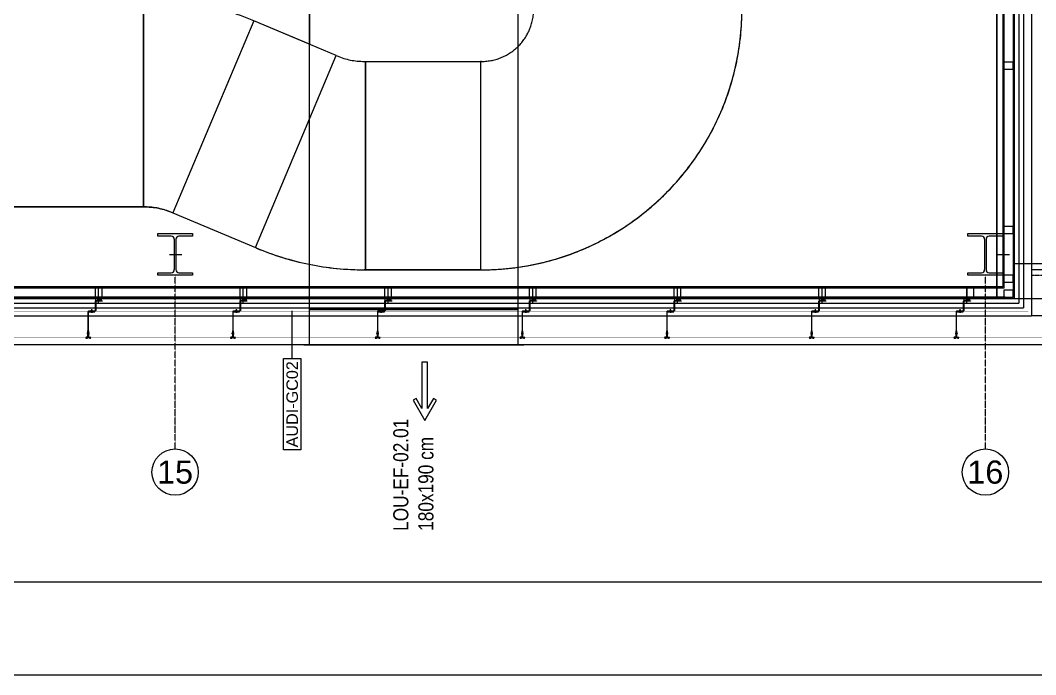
# Model space of a CAD drawing. Extents: x -1133 to 23780, y -1311 to 8245.
# Drawn here: x 19624 to 20501, y 0 to 565 of the extents above; entities that cross this region are included whole.
import ezdxf
from ezdxf.enums import TextEntityAlignment as Align
from ezdxf.xclip import XClip

# ---------------------------------------------------------------- set-up
doc = ezdxf.new("R2010")
doc.units = 0
doc.header["$MEASUREMENT"] = 0
doc.header["$XCLIPFRAME"] = 0
for name, pattern in [('ACAD_ISO10W100', [18.5, 12, -3, 0.5, -3]), ('DASHDOT2', [0.5, 0.25, -0.125, 0, -0.125]), ('DOT2', [0.125, 0, -0.125]), ('HIDDEN', [0.375, 0.25, -0.125])]:
    doc.linetypes.add(name, pattern=pattern)
doc.layers.get('0').update_dxf_attribs({"color": 9, "lineweight": 9})
for name, color, linetype, lineweight in [('06C', 9, 'Continuous', 9), ('06D', 9, 'Continuous', 9), ('10', 9, 'Continuous', 9), ('11', 9, 'Continuous', 9), ('20', 9, 'DOT2', 9), ('22', 8, 'Continuous', 9), ('24', 9, 'DASHDOT2', 9), ('33', 9, 'BATTING', 9), ('35', 9, 'Continuous', 9), ('40', 9, 'Continuous', 9), ('40A', 9, 'Continuous', 9), ('40B', 9, 'Continuous', 9), ('KALIP AKS', 8, 'ACAD_ISO10W100', 9)]:
    doc.layers.add(name, color=color, linetype=linetype, lineweight=lineweight)
doc.styles.add('Arial', font='arial.ttf', dxfattribs={"height": 2.5})
doc.styles.add('DEBI-BLOCK', font='arial.ttf', dxfattribs={"width": 0.8})
doc.styles.add('MuuM_TEXT-STANDART', font='ARIALN.TTF')
doc.linetypes.add('BATTING', pattern='A,0.0001,-0.1,[134,ltypeshp.shx,S=0.1,R=0,X=-0.1,Y=0],-0.2,[134,ltypeshp.shx,S=0.1,R=180,X=0.1,Y=0],-0.1', length=0.4001)

# ---------------------------------------------------------------- blocks, each defined once
blk = doc.blocks.new('p-m-mekanik')
for p, q in [((916.25, -88.46), (916.25, 257.22)), ((1096.25, 257.22), (1096.25, -88.46)), ((772.88, 0), (772.88, 180)), ((772.88, 180), (772.88, 0)), ((867.93, 160.8), (798.08, -5.09)), ((867.93, 160.8), (798.08, -5.09)), ((867.01, 161.19), (867.93, 160.8)), ((939.23, 130.78), (867.93, 160.8)), ((869.38, -35.11), (939.23, 130.78)), ((869.38, -35.11), (939.23, 130.78)), ((939.23, 130.78), (940.15, 130.4)), ((963.44, 125.69), (964.44, 125.69)), ((964.44, 125.69), (964.44, -54.31)), ((964.44, 125.69), (1063.75, 125.69)), ((964.44, -54.31), (964.44, 125.69)), ((1063.75, 125.69), (1063.75, -54.31)), ((1064.75, 125.69), (1063.75, 125.69)), ((1063.75, 125.69), (1063.75, -54.31)), ((772.88, 0), (0, 0)), ((773.88, 0), (772.88, 0)), ((798.08, -5.09), (797.16, -4.7)), ((798.08, -5.09), (869.38, -35.11)), ((870.3, -35.5), (869.38, -35.11)), ((964.44, -54.31), (963.44, -54.31)), ((1063.75, -54.31), (964.44, -54.31)), ((1063.75, -54.31), (1064.75, -54.31)), ((916.25, -119.03), (916.25, -88.46)), ((916.25, -88.46), (1096.25, -88.46)), ((1096.25, -88.46), (916.25, -88.46)), ((1096.25, -88.46), (1096.25, -119.03)), ((911.25, -119.03), (1101.25, -119.03)), ((1096.25, -119.03), (916.25, -119.03)), ((1018.18, -134.03), (1013.18, -134.03)), ((1013.18, -134.03), (1013.18, -174.03)), ((1018.18, -174.03), (1018.18, -134.03)), ((1008.18, -165.37), (1005.58, -166.87)), ((1013.18, -174.03), (1008.18, -165.37)), ((1023.18, -165.37), (1018.18, -174.03)), ((1025.77, -166.87), (1023.18, -165.37)), ((1005.58, -166.87), (1015.68, -184.36)), ((1015.68, -184.36), (1025.77, -166.87))]:
    blk.add_line(p, q)
for centre, radius, start, end in [((1064.75, 170.69), 45, 270, 0), ((1064.75, 170.69), 225, 270, 0), ((963.44, 185.69), 60, 247.16595, 270), ((773.88, -60), 60, 67.16595, 90), ((963.44, 185.69), 240, 247.16595, 270)]:
    blk.add_arc(centre, radius, start, end)
at = {"layer": '40'}
blk.add_lwpolyline([(872.8, 1152.97, -0.426948), (918.8, 1106.97), (918.8, 813.82), (909.5, 813.82), (909.5, 257.22), (915.4, 257.22), (916.25, 257.22), (916.25, 140.46), (867.93, 160.8, 0.102025), (772.88, 180), (50, 180), (50, 0), (772.88, 0, -0.107738), (798.08, -5.09), (869.38, -35.11, 0.102025), (964.44, -54.31), (1063.75, -54.31, 0.415509), (1289.75, 170.69, 0.000003), (1289.75, 257.22), (1296.5, 257.22), (1296.5, 1128.22), (1286.7, 1128.22), (1287.2, 1164.22)], format="xyb", dxfattribs=at)
at = {"style": 'MuuM_TEXT-STANDART'}
for s, p in [('LOU-EF-02.01', (1001.53, -279.8)), ('180x190 cm', (1023.2, -279.77))]:
    blk.add_text(s, height=13, rotation=90, dxfattribs=at).set_placement(p)
at = {"style": 'DEBI-BLOCK', "width": 0.75, "flags": 8}
for tag, p in [('-', (399.97, 1627.23)), ('-', (251.72, 1361.56)), ('-', (3296.35, 465.16)), ('DEBI', (3296.35, 452.46))]:
    blk.add_attdef(tag, text='', height=13, rotation=90, dxfattribs=at).set_placement(p, align=Align.BOTTOM_RIGHT)
at = {"style": 'DEBI-BLOCK', "width": 0.75, "flags": 9}
for p in [(402.57, 1610.63), (3298.95, 448.56)]:
    blk.add_attdef('ID', text='', height=3.9, rotation=90, dxfattribs=at).set_placement(p, align=Align.MIDDLE)
at = {"style": 'DEBI-BLOCK', "width": 0.75, "flags": 8}
blk.add_attdef('KESITY', text='', height=13, rotation=90, dxfattribs=at).set_placement((3279.01, 503.33), align=Align.TOP_LEFT)
at = {"style": 'DEBI-BLOCK', "width": 0.8, "flags": 8}
blk.add_attdef('X', text='', height=13, rotation=90, dxfattribs=at).set_placement((3279.01, 499.49), align=Align.TOP_CENTER)
at = {"style": 'DEBI-BLOCK', "width": 0.75, "flags": 8}
blk.add_attdef('KESITX', text='', height=13, rotation=90, dxfattribs=at).set_placement((3279.01, 495.54), align=Align.TOP_RIGHT)
blk = doc.blocks.new('0_wallno')
blk.add_lwpolyline([(-7.84, 1.5), (7.94, 1.5), (7.94, -1.5), (-7.84, -1.5)], close=True)
blk.add_lwpolyline([(7.94, 0), (16.13, 0)])
at = {"style": 'Arial'}
blk.add_attdef('GENISLIK', text='', height=2, dxfattribs=at).set_placement((8.44, 0), align=Align.BOTTOM_LEFT)
blk.add_attdef('DUVARNO', text='', height=2, dxfattribs=at).set_placement((0, 0), align=Align.MIDDLE_CENTER)
blk.add_attdef('YUKSEKLIK', text='', height=2, dxfattribs=at).set_placement((8.44, -0.5), align=Align.TOP_LEFT)
blk = doc.blocks.new('KAPI KODLARI ÇATI KATI')
at = {"layer": '22'}
ref = blk.add_blockref('0_wallno', (19858.69, 233.55), dxfattribs=dict(at, xscale=5, yscale=5, zscale=5, rotation=90))
ref.add_attrib('DUVARNO', 'AUDI-GC02', dxfattribs={"layer": '0', "height": 10, "rotation": 90, "style": 'Arial'}).set_placement((19858.69, 233.55), align=Align.MIDDLE_CENTER)
blk = doc.blocks.new('0_aks')
at = {"linetype": 'Continuous'}
blk.add_circle((0, 0), 2, dxfattribs=at)
at = {"style": 'Arial'}
blk.add_attdef('AKS', text='', height=2, dxfattribs=at).set_placement((0, 0), align=Align.MIDDLE_CENTER)
blk = doc.blocks.new('P-AKS_AUDI')
at = {"layer": '24'}
for points in [[(-2800, -2590), (-2800, -2440)], [(-2100, -2590), (-2100, -2440)]]:
    blk.add_lwpolyline(points, dxfattribs=at)
at = {"layer": '24', "xscale": 10, "yscale": 10, "zscale": 10}
for p, values in [((-2800, -2610), {'AKS': '15'}), ((-2100, -2610), {'AKS': '16'})]:
    blk.add_blockref('0_aks', p, dxfattribs=at).add_auto_attribs(values)
blk = doc.blocks.new('p- alum kaplama profil')
at = {"lineweight": 13}
blk.add_lwpolyline([(7.12, 12.59), (7.12, 26.49)], dxfattribs=at)
at = {"lineweight": 18}
blk.add_lwpolyline([(4.09, 6.16), (-1.41, 6.16), (-1.41, 6.46), (4.09, 6.46, 0.414214), (4.29, 6.66), (4.29, 14.66, -0.414214), (4.79, 15.16), (10.29, 15.16), (10.29, 14.86), (4.79, 14.86, 0.414214), (4.59, 14.66), (4.59, 6.66, -0.414214)], format="xyb", close=True, dxfattribs=at)
at = {"lineweight": 5}
blk.add_lwpolyline([(9.44, 15.16), (4.79, 15.16), (4.79, 17.16), (9.44, 17.16)], close=True, dxfattribs=at)
for points in [[(4.79, 15.16), (9.44, 17.16)], [(9.44, 15.16), (4.79, 17.16)]]:
    blk.add_lwpolyline(points, dxfattribs=at)
blk.add_lwpolyline([(-2.06, 5.56), (-2.06, -2.34), (-2.06, -15.69), (-1.66, -15.69), (-1.66, -2.34), (-1.66, 5.56), (-1.66, 5.56), (-1.66, 5.57), (-1.66, 5.57), (-1.66, 5.58), (-1.66, 5.58), (-1.65, 5.59), (-1.65, 5.59), (-1.65, 5.59), (-1.65, 5.6), (-1.65, 5.6), (-1.64, 5.61), (-1.64, 5.61), (-1.64, 5.62), (-1.64, 5.62), (-1.63, 5.62), (-1.63, 5.63), (-1.63, 5.63), (-1.62, 5.63), (-1.62, 5.64), (-1.61, 5.64), (-1.61, 5.64), (-1.61, 5.64), (-1.6, 5.65), (-1.6, 5.65), (-1.59, 5.65), (-1.59, 5.65), (-1.58, 5.65), (-1.58, 5.65), (-1.57, 5.66), (-1.57, 5.66), (-1.56, 5.66), (-1.56, 5.66), (3.94, 5.66), (3.94, 6.06), (-1.56, 6.06), (-1.58, 6.06), (-1.61, 6.05), (-1.63, 6.05), (-1.66, 6.05), (-1.68, 6.04), (-1.7, 6.03), (-1.73, 6.03), (-1.75, 6.02), (-1.77, 6.01), (-1.79, 6), (-1.82, 5.99), (-1.84, 5.97), (-1.86, 5.96), (-1.88, 5.94), (-1.89, 5.93), (-1.91, 5.91), (-1.93, 5.89), (-1.95, 5.87), (-1.96, 5.85), (-1.97, 5.83), (-1.99, 5.81), (-2, 5.79), (-2.01, 5.77), (-2.02, 5.75), (-2.03, 5.72), (-2.04, 5.7), (-2.04, 5.68), (-2.05, 5.65), (-2.05, 5.63), (-2.06, 5.61), (-2.06, 5.58)], close=True)
blk.add_lwpolyline([(-1.66, -2.34), (-2.06, -2.34)])
for points in [[(-2.36, -10.84), (-2.36, -16.39), (-2.36, -16.39, -0.414214), (-2.51, -16.54), (-2.51, -16.54), (-4.06, -16.54), (-4.06, -16.84), (-2.51, -16.84), (-2.51, -16.84, 0.414214), (-2.06, -16.39), (-2.06, -10.84)], [(-1.36, -10.84), (-1.66, -10.84), (-1.66, -16.39, 0.414214), (-1.21, -16.84), (-1.21, -16.84), (0.34, -16.84), (0.34, -16.54), (-1.21, -16.54), (-1.21, -16.54, -0.414214), (-1.36, -16.39), (-1.36, -16.39)]]:
    blk.add_lwpolyline(points, format="xyb", close=True)
for points in [[(0.67, 5.66, -10), (1.91, 5.66, -10)], [(0.67, 5.66, -10), (0.67, 5.64, -10), (0.67, 5.62, -10), (0.67, 5.6, -10), (0.68, 5.58, -10), (0.68, 5.56, -10), (0.69, 5.54, -10), (0.69, 5.52, -10), (0.7, 5.5, -10), (0.7, 5.48, -10), (0.71, 5.46, -10), (0.72, 5.45, -10), (0.73, 5.43, -10), (0.74, 5.41, -10), (0.75, 5.4, -10), (0.76, 5.38, -10), (0.77, 5.36, -10), (0.79, 5.35, -10), (0.8, 5.33, -10), (0.81, 5.32, -10), (0.83, 5.31, -10), (0.84, 5.29, -10), (0.86, 5.28, -10), (0.87, 5.27, -10), (0.89, 5.26, -10), (0.91, 5.25, -10), (0.92, 5.24, -10), (0.94, 5.23, -10), (0.96, 5.22, -10), (0.98, 5.21, -10), (1, 5.21, -10), (1.02, 5.2, -10), (1.03, 5.2, -10)], [(0.96, 5.66, -10), (0.97, 5.66, -10), (0.97, 5.66, -10), (0.97, 5.66, -10), (0.98, 5.66, -10), (0.98, 5.66, -10), (0.99, 5.66, -10), (0.99, 5.66, -10), (1, 5.66, -10), (1, 5.67, -10), (1, 5.67, -10), (1.01, 5.67, -10), (1.01, 5.67, -10), (1.01, 5.67, -10), (1.02, 5.68, -10), (1.02, 5.68, -10), (1.02, 5.68, -10), (1.03, 5.69, -10), (1.03, 5.69, -10), (1.03, 5.69, -10), (1.04, 5.7, -10), (1.04, 5.7, -10), (1.04, 5.7, -10), (1.04, 5.71, -10), (1.04, 5.71, -10), (1.05, 5.72, -10), (1.05, 5.72, -10), (1.05, 5.72, -10), (1.05, 5.73, -10), (1.05, 5.73, -10), (1.05, 5.74, -10), (1.05, 5.74, -10), (1.05, 5.75, -10)], [(1.61, 6.87, -10), (0.98, 6.96, -10)], [(1.33, 5.85, -10), (0.98, 5.88, -10)], [(1.56, 7.05, -10), (1.02, 7.13, -10)], [(1.03, 5.2, -10), (1.04, 5.2, -10), (1.05, 5.19, -10), (1.05, 5.19, -10), (1.06, 5.19, -10), (1.06, 5.19, -10), (1.07, 5.19, -10), (1.07, 5.19, -10), (1.08, 5.19, -10), (1.08, 5.19, -10), (1.09, 5.19, -10), (1.09, 5.18, -10), (1.1, 5.18, -10), (1.1, 5.18, -10), (1.11, 5.18, -10), (1.11, 5.18, -10), (1.12, 5.18, -10), (1.12, 5.18, -10), (1.13, 5.18, -10), (1.13, 5.18, -10), (1.14, 5.18, -10), (1.15, 5.18, -10), (1.15, 5.18, -10), (1.16, 5.17, -10), (1.16, 5.17, -10), (1.17, 5.17, -10), (1.17, 5.17, -10), (1.18, 5.17, -10), (1.18, 5.17, -10), (1.19, 5.17, -10), (1.19, 5.17, -10), (1.2, 5.17, -10), (1.2, 5.17, -10)], [(1.05, 6.91, -10), (1.29, 7.56, -10)], [(1.05, 5.83, -10), (1.05, 6.01, -10)], [(1.05, 5.75, -10), (1.05, 5.83, -10)], [(1.2, 5.17, -10), (1.2, 5.2, -10)], [(1.38, 5.2, -10), (1.2, 5.2, -10)], [(1.29, 4.93, -10), (1.29, 7.8, -10)], [(1.53, 6.82, -10), (1.29, 7.56, -10)], [(1.29, 6.16, -10), (1.29, 6.26, -10)], [(1.38, 5.17, -10), (1.38, 5.2, -10)], [(1.38, 5.17, -10), (1.38, 5.17, -10), (1.39, 5.17, -10), (1.39, 5.17, -10), (1.4, 5.17, -10), (1.41, 5.17, -10), (1.41, 5.17, -10), (1.42, 5.17, -10), (1.42, 5.17, -10), (1.43, 5.17, -10), (1.43, 5.18, -10), (1.44, 5.18, -10), (1.44, 5.18, -10), (1.45, 5.18, -10), (1.45, 5.18, -10), (1.46, 5.18, -10), (1.46, 5.18, -10), (1.47, 5.18, -10), (1.47, 5.18, -10), (1.48, 5.18, -10), (1.48, 5.18, -10), (1.49, 5.18, -10), (1.5, 5.19, -10), (1.5, 5.19, -10), (1.51, 5.19, -10), (1.51, 5.19, -10), (1.52, 5.19, -10), (1.52, 5.19, -10), (1.53, 5.19, -10), (1.53, 5.19, -10), (1.54, 5.19, -10), (1.54, 5.2, -10), (1.55, 5.2, -10)], [(1.53, 5.75, -10), (1.53, 5.92, -10)], [(1.53, 5.75, -10), (1.53, 5.74, -10), (1.53, 5.74, -10), (1.53, 5.73, -10), (1.53, 5.73, -10), (1.53, 5.72, -10), (1.54, 5.72, -10), (1.54, 5.72, -10), (1.54, 5.71, -10), (1.54, 5.71, -10), (1.54, 5.7, -10), (1.54, 5.7, -10), (1.55, 5.7, -10), (1.55, 5.69, -10), (1.55, 5.69, -10), (1.55, 5.69, -10), (1.56, 5.68, -10), (1.56, 5.68, -10), (1.56, 5.68, -10), (1.57, 5.67, -10), (1.57, 5.67, -10), (1.58, 5.67, -10), (1.58, 5.67, -10), (1.58, 5.67, -10), (1.59, 5.66, -10), (1.59, 5.66, -10), (1.6, 5.66, -10), (1.6, 5.66, -10), (1.6, 5.66, -10), (1.61, 5.66, -10), (1.61, 5.66, -10), (1.62, 5.66, -10), (1.62, 5.66, -10)], [(1.55, 5.2, -10), (1.57, 5.2, -10), (1.59, 5.21, -10), (1.6, 5.21, -10), (1.62, 5.22, -10), (1.64, 5.23, -10), (1.66, 5.24, -10), (1.68, 5.25, -10), (1.69, 5.26, -10), (1.71, 5.27, -10), (1.73, 5.28, -10), (1.74, 5.29, -10), (1.76, 5.31, -10), (1.77, 5.32, -10), (1.78, 5.33, -10), (1.8, 5.35, -10), (1.81, 5.36, -10), (1.82, 5.38, -10), (1.83, 5.4, -10), (1.84, 5.41, -10), (1.85, 5.43, -10), (1.86, 5.45, -10), (1.87, 5.46, -10), (1.88, 5.48, -10), (1.89, 5.5, -10), (1.89, 5.52, -10), (1.9, 5.54, -10), (1.9, 5.56, -10), (1.9, 5.58, -10), (1.91, 5.6, -10), (1.91, 5.62, -10), (1.91, 5.64, -10), (1.91, 5.66, -10)], [(-3.84, -17.04, 0), (-3.81, -17.07, 0), (-3.78, -17.1, 0), (-3.75, -17.12, 0), (-3.72, -17.15, 0), (-3.69, -17.17, 0), (-3.66, -17.19, 0), (-3.62, -17.21, 0), (-3.59, -17.23, 0), (-3.55, -17.24, 0), (-3.52, -17.26, 0), (-3.48, -17.27, 0), (-3.44, -17.28, 0), (-3.4, -17.28, 0), (-3.36, -17.29, 0), (-3.32, -17.29, 0), (-3.29, -17.29, 0), (-3.25, -17.29, 0), (-3.21, -17.29, 0), (-3.17, -17.28, 0), (-3.13, -17.28, 0), (-3.09, -17.27, 0), (-3.06, -17.26, 0), (-3.02, -17.24, 0), (-2.98, -17.23, 0), (-2.95, -17.21, 0), (-2.91, -17.19, 0), (-2.88, -17.17, 0), (-2.85, -17.15, 0), (-2.82, -17.12, 0), (-2.79, -17.1, 0), (-2.76, -17.07, 0), (-2.73, -17.04, 0)], [(-3.29, -17.04, 0), (-3.84, -17.04, 0)], [(-2.85, -16.54, 0), (-2.86, -16.51, 0), (-2.87, -16.47, 0), (-2.89, -16.44, 0), (-2.91, -16.41, 0), (-2.93, -16.38, 0), (-2.96, -16.35, 0), (-2.98, -16.33, 0), (-3.01, -16.31, 0), (-3.04, -16.29, 0), (-3.07, -16.27, 0), (-3.11, -16.25, 0), (-3.14, -16.24, 0), (-3.18, -16.23, 0), (-3.21, -16.22, 0), (-3.25, -16.22, 0), (-3.29, -16.22, 0), (-3.32, -16.22, 0), (-3.36, -16.22, 0), (-3.39, -16.23, 0), (-3.43, -16.24, 0), (-3.46, -16.25, 0), (-3.5, -16.27, 0), (-3.53, -16.29, 0), (-3.56, -16.31, 0), (-3.59, -16.33, 0), (-3.61, -16.35, 0), (-3.64, -16.38, 0), (-3.66, -16.41, 0), (-3.68, -16.44, 0), (-3.7, -16.47, 0), (-3.71, -16.51, 0), (-3.73, -16.54, 0)], [(-3.29, -16.54, 0), (-3.73, -16.54, 0)], [(-3.29, -16.54, 0), (-3.55, -16.54, 0)], [(-3.55, -16.54, 0), (-3.29, -16.54, 0)], [(-3.55, -17.04, 0), (-3.55, -16.54, 0)], [(-3.29, -17.54, 0), (-3.29, -16.04, 0)], [(-3.29, -16.54, 0), (-2.85, -16.54, 0)], [(-3.29, -16.54, 0), (-3.03, -16.54, 0)], [(-3.03, -16.54, 0), (-3.29, -16.54, 0)], [(-3.29, -17.04, 0), (-2.73, -17.04, 0)], [(-3.03, -17.04, 0), (-3.03, -16.54, 0)], [(-2.86, -13.04, 0), (-0.86, -13.04, 0)], [(-2.36, -12.52, 0), (-2.4, -12.53, 0), (-2.43, -12.56, 0), (-2.47, -12.58, 0), (-2.5, -12.6, 0), (-2.53, -12.63, 0), (-2.56, -12.66, 0), (-2.59, -12.69, 0), (-2.61, -12.73, 0), (-2.63, -12.76, 0), (-2.65, -12.8, 0), (-2.67, -12.84, 0), (-2.68, -12.88, 0), (-2.69, -12.92, 0), (-2.7, -12.96, 0), (-2.71, -13, 0), (-2.71, -13.04, 0), (-2.71, -13.08, 0), (-2.7, -13.13, 0), (-2.69, -13.17, 0), (-2.68, -13.21, 0), (-2.67, -13.25, 0), (-2.65, -13.28, 0), (-2.63, -13.32, 0), (-2.61, -13.36, 0), (-2.59, -13.39, 0), (-2.56, -13.42, 0), (-2.53, -13.45, 0), (-2.5, -13.48, 0), (-2.47, -13.51, 0), (-2.43, -13.53, 0), (-2.4, -13.55, 0), (-2.36, -13.57, 0)], [(-2.36, -13.04, 0), (-2.36, -12.52, 0)], [(-2.36, -13.04, 0), (-2.36, -12.73, 0)], [(-2.36, -12.73, 0), (-2.36, -13.04, 0)], [(-1.36, -12.73, 0), (-2.36, -12.73, 0)], [(-2.36, -13.04, 0), (-2.36, -13.36, 0)], [(-2.36, -13.04, 0), (-2.36, -13.57, 0)], [(-2.36, -13.36, 0), (-2.36, -13.04, 0)], [(-1.36, -13.36, 0), (-2.36, -13.36, 0)], [(-1.36, -13.04, 0), (-1.36, -12.37, 0)], [(-1.36, -13.72, 0), (-1.32, -13.68, 0), (-1.29, -13.65, 0), (-1.26, -13.61, 0), (-1.23, -13.58, 0), (-1.2, -13.54, 0), (-1.18, -13.5, 0), (-1.16, -13.45, 0), (-1.14, -13.41, 0), (-1.12, -13.37, 0), (-1.1, -13.32, 0), (-1.09, -13.28, 0), (-1.08, -13.23, 0), (-1.07, -13.18, 0), (-1.06, -13.14, 0), (-1.06, -13.09, 0), (-1.06, -13.04, 0), (-1.06, -12.99, 0), (-1.06, -12.95, 0), (-1.07, -12.9, 0), (-1.08, -12.85, 0), (-1.09, -12.81, 0), (-1.1, -12.76, 0), (-1.12, -12.72, 0), (-1.14, -12.67, 0), (-1.16, -12.63, 0), (-1.18, -12.59, 0), (-1.2, -12.55, 0), (-1.23, -12.51, 0), (-1.26, -12.47, 0), (-1.29, -12.43, 0), (-1.32, -12.4, 0), (-1.36, -12.37, 0)], [(-1.36, -13.04, 0), (-1.36, -13.72, 0)], [(-0.56, -17.04, 0), (-1.11, -17.04, 0)], [(0, -17.04, 0), (-0.03, -17.07, 0), (-0.06, -17.1, 0), (-0.09, -17.12, 0), (-0.12, -17.15, 0), (-0.15, -17.17, 0), (-0.18, -17.19, 0), (-0.22, -17.21, 0), (-0.25, -17.23, 0), (-0.29, -17.24, 0), (-0.33, -17.26, 0), (-0.36, -17.27, 0), (-0.4, -17.28, 0), (-0.44, -17.28, 0), (-0.48, -17.29, 0), (-0.52, -17.29, 0), (-0.56, -17.29, 0), (-0.59, -17.29, 0), (-0.63, -17.29, 0), (-0.67, -17.28, 0), (-0.71, -17.28, 0), (-0.75, -17.27, 0), (-0.79, -17.26, 0), (-0.82, -17.24, 0), (-0.86, -17.23, 0), (-0.89, -17.21, 0), (-0.93, -17.19, 0), (-0.96, -17.17, 0), (-0.99, -17.15, 0), (-1.02, -17.12, 0), (-1.05, -17.1, 0), (-1.08, -17.07, 0), (-1.11, -17.04, 0)], [(-1, -16.54, 0), (-0.98, -16.51, 0), (-0.97, -16.47, 0), (-0.95, -16.44, 0), (-0.93, -16.41, 0), (-0.91, -16.38, 0), (-0.88, -16.35, 0), (-0.86, -16.33, 0), (-0.83, -16.31, 0), (-0.8, -16.29, 0), (-0.77, -16.27, 0), (-0.73, -16.25, 0), (-0.7, -16.24, 0), (-0.66, -16.23, 0), (-0.63, -16.22, 0), (-0.59, -16.22, 0), (-0.56, -16.22, 0), (-0.52, -16.22, 0), (-0.48, -16.22, 0), (-0.45, -16.23, 0), (-0.41, -16.24, 0), (-0.38, -16.25, 0), (-0.34, -16.27, 0), (-0.31, -16.29, 0), (-0.28, -16.31, 0), (-0.25, -16.33, 0), (-0.23, -16.35, 0), (-0.2, -16.38, 0), (-0.18, -16.41, 0), (-0.16, -16.44, 0), (-0.14, -16.47, 0), (-0.13, -16.51, 0), (-0.12, -16.54, 0)], [(-0.56, -16.54, 0), (-1, -16.54, 0)], [(-0.56, -16.54, 0), (-0.82, -16.54, 0)], [(-0.82, -16.54, 0), (-0.56, -16.54, 0)], [(-0.82, -17.04, 0), (-0.82, -16.54, 0)], [(-0.56, -17.54, 0), (-0.56, -16.04, 0)], [(-0.56, -16.54, 0), (-0.3, -16.54, 0)], [(-0.56, -16.54, 0), (-0.12, -16.54, 0)], [(-0.3, -16.54, 0), (-0.56, -16.54, 0)], [(-0.56, -17.04, 0), (0, -17.04, 0)], [(-0.3, -17.04, 0), (-0.3, -16.54, 0)]]:
    blk.add_polyline3d(points)
blk = doc.blocks.new('prf-36')
for p, q in [((-15, 18), (15, 18)), ((-15, 15.75), (-15, 18)), ((15, 18), (15, 15.75)), ((-3.325, 15.75), (-15, 15.75)), ((-0.625, 13.05), (-0.625, -13.05)), ((0.625, 13.05), (0.625, -13.05)), ((15, 15.75), (3.325, 15.75)), ((-15, -15.75), (-3.325, -15.75)), ((-15, -18), (-15, -15.75)), ((3.325, -15.75), (15, -15.75)), ((15, -15.75), (15, -18)), ((15, -18), (-15, -18))]:
    blk.add_line(p, q)
for centre, start, end in [((-3.325, 13.05), 0, 90), ((3.325, 13.05), 90, 180), ((-3.325, -13.05), 270, 0), ((3.325, -13.05), 180, 270)]:
    blk.add_arc(centre, 2.7, start, end)
blk = doc.blocks.new('ÇATI KATI PLANI')
at = {"layer": '06C'}
blk.add_lwpolyline([(22657.49, 285), (18957.5, 285), (18957.5, 2865), (22657.5, 2865)], close=True, dxfattribs=at)
blk.add_lwpolyline([(20497.5, 350), (21817.5, 350), (21817.5, 310), (20497.5, 310)], dxfattribs=at)
at = {"layer": '06D'}
for points in [[(20247, 2840), (18982.5, 2840), (18982.5, 310), (20497.5, 310)], [(20247, 2833.06), (18989.5, 2833), (18989.5, 317), (20490.48, 317)], [(20010.77, 1845), (20010.77, 1853), (20490.48, 1853), (20490.48, 317)], [(20497.48, 1852.34), (20497.48, 310)], [(20497.5, 355), (20497.5, 310)]]:
    blk.add_lwpolyline(points, dxfattribs=at)
at = {"layer": '10'}
for points, const_width in [([(20467.5, 291), (18963.5, 291), (18963.5, 2859), (22651.5, 2859), (22651.5, 291), (21824.7, 291)], 0.2), ([(20251.45, 2836), (18986.5, 2836), (18986.5, 314), (20494.5, 314)], 0.1), ([(20493.48, 1841.8), (20493.48, 314)], 0.1), ([(20577.86, 291), (20467.5, 291)], 0.2)]:
    blk.add_lwpolyline(points, dxfattribs=dict(at, const_width=const_width))
for points in [[(20481.48, 529), (20473.48, 529), (20473.48, 523), (20481.48, 523)], [(20481.48, 387), (20473.48, 387), (20473.48, 381), (20481.48, 381)], [(20481.5, 345), (20473.5, 345), (20473.5, 339), (20481.5, 339)], [(19688.47, 334), (19688.47, 326), (19694.47, 326), (19694.47, 334)], [(19813.47, 334), (19813.47, 326), (19819.47, 326), (19819.47, 334)], [(19938.47, 334), (19938.47, 326), (19944.47, 326), (19944.47, 334)], [(20063.47, 334), (20063.47, 326), (20069.47, 326), (20069.47, 334)], [(20188.47, 334), (20188.47, 326), (20194.47, 326), (20194.47, 334)], [(20188.47, 334), (20188.47, 326), (20194.47, 326), (20194.47, 334)], [(20313.47, 334), (20313.47, 326), (20319.47, 326), (20319.47, 334)], [(20313.47, 334), (20313.47, 326), (20319.47, 326), (20319.47, 334)], [(20441.47, 334), (20441.47, 326), (20447.47, 326), (20447.47, 334)], [(20481.5, 332), (20473.5, 332), (20473.5, 326), (20481.5, 326)]]:
    blk.add_lwpolyline(points, close=True, dxfattribs=at)
at = {"layer": '11'}
for points in [[(20482.5, 325), (18997.5, 325), (18997.5, 1835)], [(20474.5, 326), (18998.5, 326), (18998.5, 1835)], [(20473.48, 334), (19006.5, 334), (19006.5, 1835)], [(20472.48, 335), (19007.5, 335), (19007.5, 1835)], [(20011.48, 1836), (20473.48, 1836), (20473.48, 334)], [(20011.48, 1835), (20472.48, 1835), (20472.48, 335)], [(20481.48, 1145), (20481.48, 332)], [(20482.48, 1145), (20482.48, 345)], [(20482.5, 345), (20482.5, 325)]]:
    blk.add_lwpolyline(points, dxfattribs=at)
at = {"layer": '20', "linetype": 'HIDDEN'}
for points in [[(20497.5, 345), (21817.5, 345)], [(20497.5, 325), (21817.5, 325)]]:
    blk.add_lwpolyline(points, dxfattribs=at)
at = {"layer": '33', "ltscale": 0.4}
for points in [[(20247, 2829.06), (18993.29, 2829), (18993.72, 321), (20486.5, 321)], [(20486.48, 1848), (20486.48, 321)]]:
    blk.add_lwpolyline(points, dxfattribs=at)
at = {"layer": '40B'}
for points in [[(19790, 2365), (19790, 1840), (20467.48, 1840), (20467.5, 325), (21852.5, 325), (21852.5, 2365)], [(20467.48, 1840), (18997.5, 1840), (18997.5, 325), (20467.48, 325)]]:
    blk.add_lwpolyline(points, close=True, dxfattribs=at)
at = {"layer": 'KALIP AKS'}
for p, q in [((19752.66, 363), (19763.36, 363)), ((20467.66, 363), (20478.36, 363))]:
    blk.add_line(p, q, dxfattribs=at)
at = {"layer": '10'}
for name, p in [('prf-36', (19757.5, 363)), ('prf-36', (20457.5, 363)), ('p- alum kaplama profil', (19684.36, 307.84)), ('p- alum kaplama profil', (19809.36, 307.84)), ('p- alum kaplama profil', (19934.36, 307.84)), ('p- alum kaplama profil', (20059.36, 307.84)), ('p- alum kaplama profil', (20184.36, 307.84)), ('p- alum kaplama profil', (20309.36, 307.84)), ('p- alum kaplama profil', (20434.36, 307.84))]:
    blk.add_blockref(name, p, dxfattribs=at)
at = {"layer": '24'}
blk.add_blockref('P-AKS_AUDI', (22557.5, 2785), dxfattribs=at)

msp = doc.modelspace()

# ---------------------------------------------------------------- linework, layer by layer
at = {"layer": '35'}
msp.add_lwpolyline([(21857.58, 355), (20482.48, 355), (20482.47, 1847.34)], dxfattribs=at)
msp.add_lwpolyline([(19007.5, 1835), (20472.48, 1835), (20472.48, 335), (19007.5, 335)], close=True, dxfattribs=at)
at = {"layer": '40A'}
for points in [[(23780, 4205), (17835, 4205), (17835, 0), (23780, 0)], [(23240.06, 80), (17915, 80), (17915, 4125), (23240.06, 4125)]]:
    msp.add_lwpolyline(points, close=True, dxfattribs=at)

# ---------------------------------------------------------------- block references
msp.add_blockref('ÇATI KATI PLANI', (0, 0))
at = {"layer": '06D'}
ref = msp.add_blockref('p-m-mekanik', (18957.5, 404.03), dxfattribs=at)
XClip(ref).set_block_clipping_path([(3794.6195661565, 2087.3897938135), (2991.8628964433, 2087.3897938135), (2991.8628964433, 1884.1623297569), (-441.8797131966, 1884.1623297569), (-441.8797131966, -324.0336106115), (3794.6195661565, -324.0336106115)])
at = {"layer": '22'}
msp.add_blockref('KAPI KODLARI ÇATI KATI', (0, 0), dxfattribs=at)

doc.saveas('drawing.dxf')
